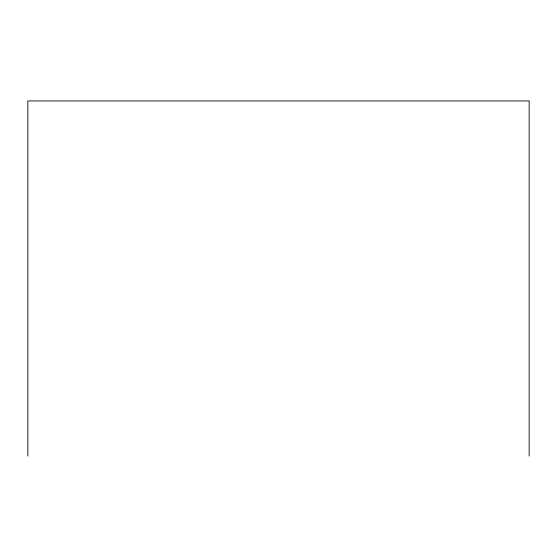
<?xml version="1.0" encoding="UTF-8"?>
<svg xmlns="http://www.w3.org/2000/svg" width="557" height="557" viewBox="0 0 557 557"><rect width="100%" height="100%" fill="white"/><g stroke="black" fill="none" stroke-linecap="round" stroke-linejoin="round"><path stroke-width="0.84" d="M529.15 456.058L529.15 100.942L27.85 100.942L27.85 456.058"/></g></svg>
